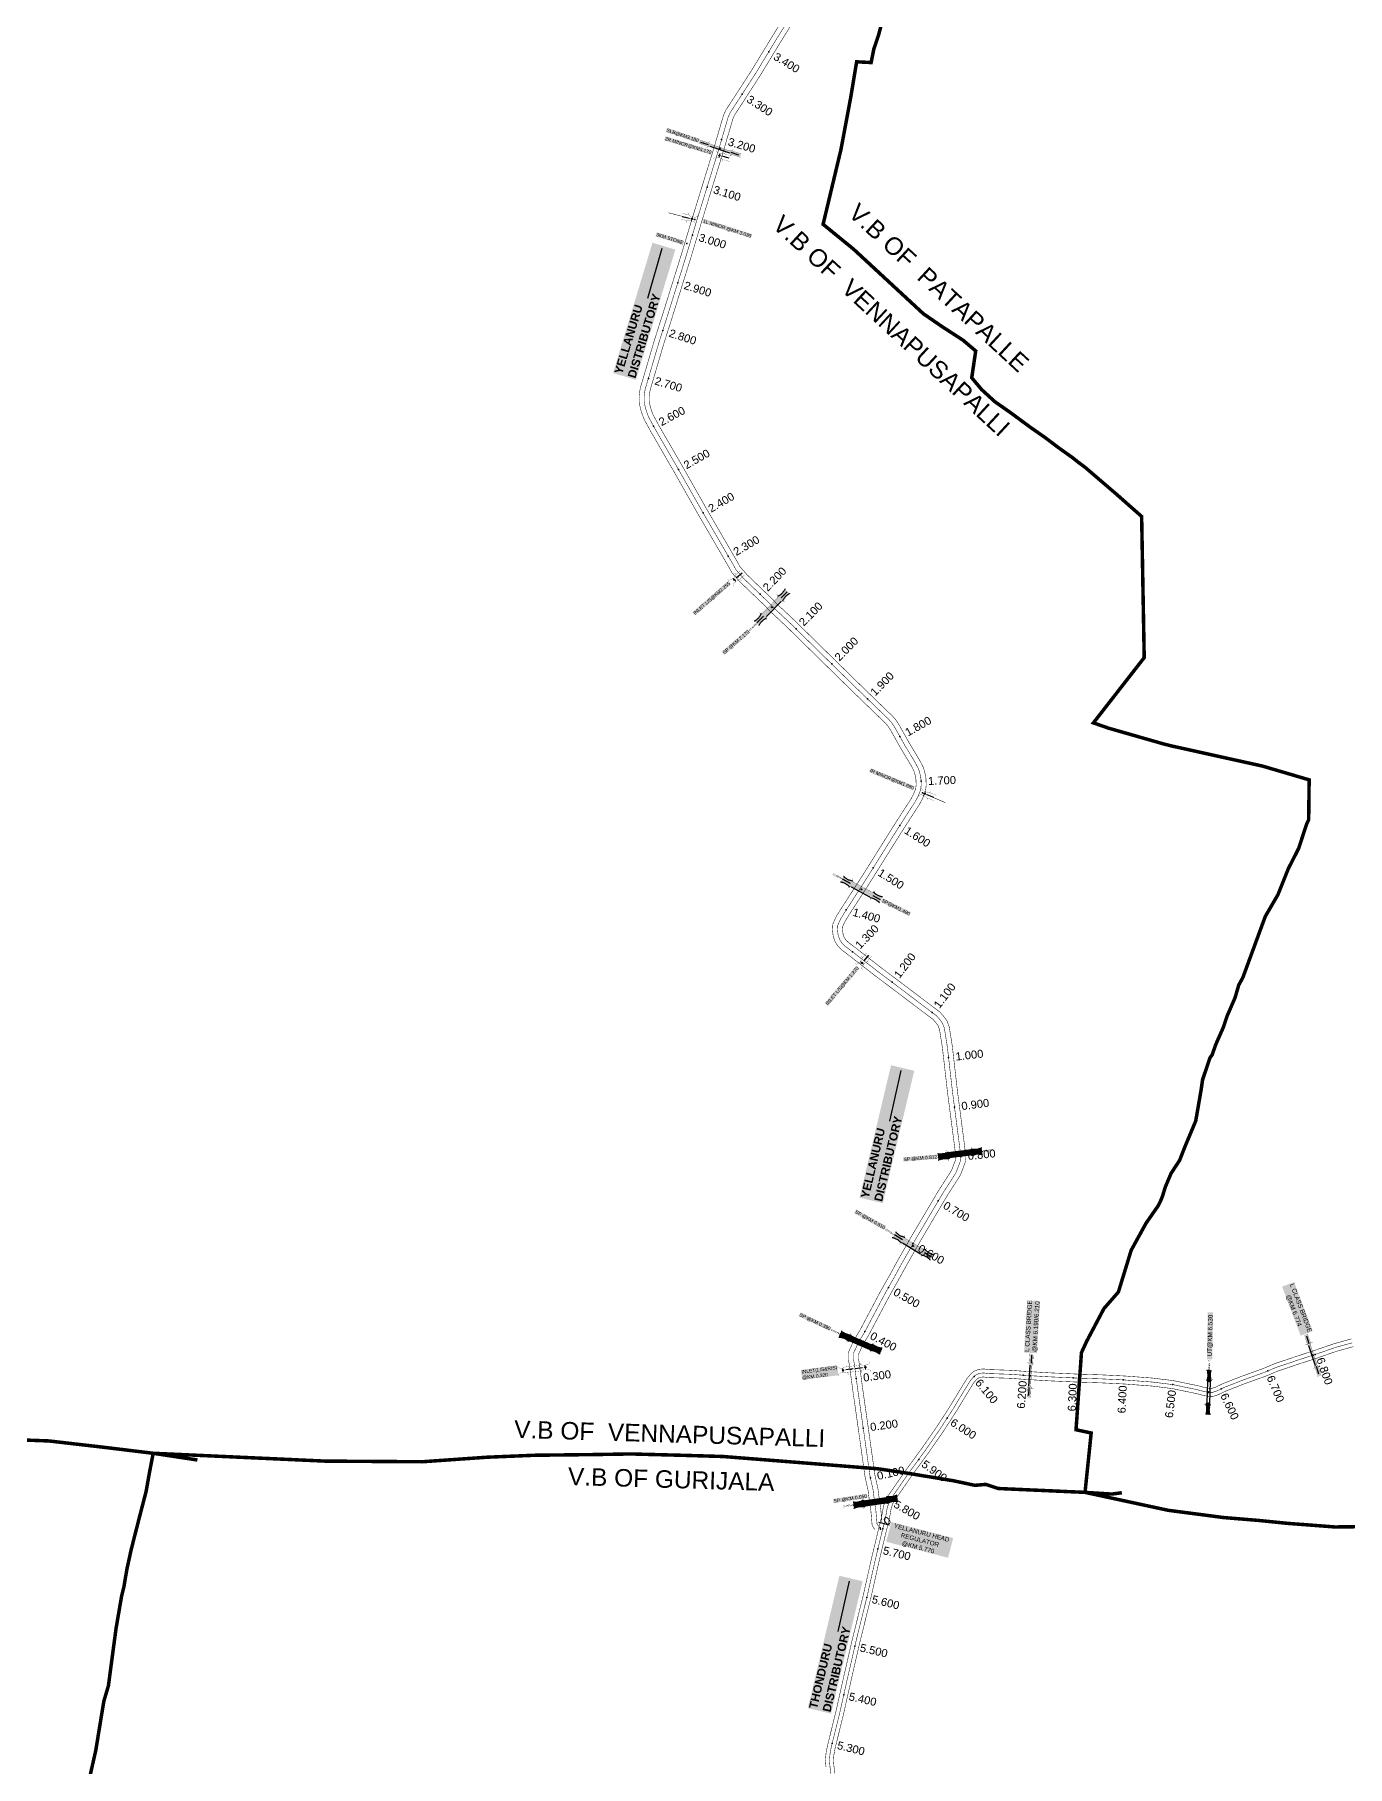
# Model space of a CAD drawing. Header units: inches. Extents: x 174104 to 230935, y 1583276 to 1631460.
# Drawn here: x 186101 to 188727, y 1618726 to 1622188 of the extents above; entities that cross this region are included whole.
import ezdxf
from ezdxf.enums import TextEntityAlignment as Align

# ---------------------------------------------------------------- set-up
doc = ezdxf.new("R2010")
doc.units = ezdxf.units.IN
doc.header["$LTSCALE"] = 15
doc.header["$MEASUREMENT"] = 0
doc.linetypes.add('ACAD_ISO02W100', pattern=[15, 12, -3])
doc.linetypes.add('HIDDEN2', pattern=[0.1875, 0.125, -0.0625])
for name, color, linetype in [('CANAL1', 7, 'Continuous'), ('CHANAGE', 1, 'Continuous'), ('CS', 134, 'Continuous'), ('CSMark', 72, 'Continuous'), ('POINT', 2, 'Continuous'), ('RE REMARKS', 7, 'Continuous'), ('STRUCTURE', 5, 'Continuous'), ('text2', 7, 'Continuous'), ('Unknown_Point_Feature', 7, 'Continuous'), ('VB', 72, 'Continuous'), ('VILLAGE BOUNDRY', 5, 'Continuous')]:
    doc.layers.add(name, color=color, linetype=linetype)
doc.styles.get("Standard").update_dxf_attribs({"font": 'arial.ttf'})
doc.dimstyles.get("Standard").update_dxf_attribs({"dimtxt": 0.18, "dimasz": 0.18, "dimexe": 0.18, "dimexo": 0.0625, "dimgap": 0.09, "dimtad": 0, "dimtih": 1, "dimtoh": 1, "dimdec": 4, "dimzin": 0, "dimdsep": 46, "dimtxsty": 'Standard', "dimcen": 0.09, "dimadec": 0, "dimazin": 0, "dimtfac": 1, "dimtdec": 4, "dimtofl": 0, "dimtmove": 0, "dimatfit": 3, "dimfxl": 1, "dimtolj": 1, "dimtzin": 0, "dimarcsym": 0})

# ---------------------------------------------------------------- blocks, each defined once
blk = doc.blocks.new('SLB')
at = {"layer": 'STRUCTURE'}
h = blk.add_hatch(dxfattribs=at)
h.set_pattern_fill('DOTS', color=6, scale=20, angle=320.3722, style=0)
h.set_pattern_definition([(320.372247934, (-159.4327, -72.9564), (1.2786241598, 0.5641323054), [0, -1.25])])
h.paths.add_polyline_path([(769699.5, 1706871.1), (769699.5, 1706861.1), (769729.1, 1706861.1), (769732.1, 1706863.1), (769792.1, 1706863.1), (769795.1, 1706861.1), (769824.7, 1706861.1), (769824.7, 1706871.1), (769795.1, 1706871.1), (769792.1, 1706869.1), (769732.1, 1706869.1), (769729.1, 1706871.1)])
at = {"layer": 'STRUCTURE', "color": 6, "const_width": 0.628}
for points in [[(769726.1, 1706877.1), (769726.1, 1706873.1), (769732.1, 1706869.1), (769792.1, 1706869.1), (769798.1, 1706873.1), (769798.1, 1706877.1)], [(769726.1, 1706855.1), (769726.1, 1706859.1), (769732.1, 1706863.1), (769792.1, 1706863.1), (769798.1, 1706859.1), (769798.1, 1706855.1)]]:
    blk.add_lwpolyline(points, dxfattribs=at)
at = {"layer": 'STRUCTURE', "color": 6, "linetype": 'ACAD_ISO02W100', "ltscale": 0.5, "const_width": 0.5}
for points in [[(769699.5, 1706871.1), (769729.1, 1706871.1)], [(769699.5, 1706861.1), (769729.1, 1706861.1)], [(769795.1, 1706871.1), (769824.7, 1706871.1)], [(769795.1, 1706861.1), (769824.7, 1706861.1)]]:
    blk.add_lwpolyline(points, dxfattribs=at)
at = {"layer": 'STRUCTURE', "color": 6}
blk.add_lwpolyline([(769732.1, 1706863.1), (769792.1, 1706863.1)], dxfattribs=at)
blk.add_lwpolyline([(769732.1, 1706863.1), (769792.1, 1706863.1)], dxfattribs=at)
at = {"layer": 'STRUCTURE', "color": 0}
blk.add_circle((769762.1, 1706866.1), 1.24, dxfattribs=at)
for points in [[(769703.8, 1706866), (769726.7, 1706866)], [(769818.6, 1706865.8), (769795.7, 1706865.8)]]:
    blk.add_leader(points, dimstyle='Standard', override={"dimasz": 10, "dimgap": 0.09, "dimtad": 0}, dxfattribs=at)
blk = doc.blocks.new('UT')
at = {"layer": 'STRUCTURE'}
h = blk.add_hatch(dxfattribs=at)
h.set_pattern_fill('DASH', color=150, scale=8, angle=-39.6278, style=0)
h.set_pattern_definition([(320.372247933, (-4370.464, -6260.8811), (1.40800153113, 0.132407282), [1, -1])])
h.paths.add_polyline_path([(765163, 1700681.9), (765165.6, 1700680.6), (765167.2, 1700680.3), (765169.1, 1700680), (765172.4, 1700679.6), (765176.4, 1700679.3), (765179.5, 1700679.5), (765183.1, 1700679.9), (765187.7, 1700680.9), (765188.9, 1700681.2), (765193.1, 1700682.2), (765196.1, 1700680.2), (765196.1, 1700672.2), (765193.1, 1700670.2), (765190.5, 1700670.8), (765188.1, 1700671.3), (765185.5, 1700671.8), (765183.6, 1700672.1), (765181, 1700672.5), (765180.3, 1700672.5), (765178.5, 1700672.6), (765176.7, 1700672.6), (765174.6, 1700672.5), (765172.5, 1700672.3), (765170.4, 1700672), (765168.5, 1700671.7), (765166.1, 1700671.2), (765165, 1700670.8), (765163, 1700669.7)])
h.paths.add_polyline_path([(765259.1, 1700682.2), (765256.1, 1700680.2), (765256.1, 1700672.2), (765259.1, 1700670.2), (765261.9, 1700671), (765264.4, 1700671.6), (765266.4, 1700672), (765269.1, 1700672.5), (765272.7, 1700673), (765276.1, 1700673.1), (765278.6, 1700672.9), (765281.2, 1700672.7), (765283.9, 1700672.3), (765286.4, 1700671.9), (765288, 1700671.3), (765289.2, 1700670.6), (765289.1, 1700682.7), (765287.6, 1700681.8), (765285.7, 1700681.2), (765283, 1700680.7), (765281.2, 1700680.4), (765276.7, 1700679.9), (765272.7, 1700679.9), (765268.7, 1700680.3), (765264.8, 1700681), (765261.2, 1700681.7)])
at = {"layer": 'STRUCTURE', "color": 150, "const_width": 0.628}
for points in [[(765190.1, 1700688.2), (765190.1, 1700684.2), (765196.1, 1700680.2), (765256.1, 1700680.2), (765262.1, 1700684.2), (765262.1, 1700688.2)], [(765190.1, 1700664.2), (765190.1, 1700668.2), (765196.1, 1700672.2), (765256.1, 1700672.2), (765262.1, 1700668.2), (765262.1, 1700664.2)]]:
    blk.add_lwpolyline(points, dxfattribs=at)
at = {"layer": 'STRUCTURE', "color": 150}
for points in [[(765196.1, 1700680.2), (765256.1, 1700680.2)], [(765196.1, 1700672.2), (765256.1, 1700672.2)], [(765196.1, 1700672.2), (765256.1, 1700672.2)]]:
    blk.add_lwpolyline(points, dxfattribs=at)
at = {"layer": 'STRUCTURE', "color": 0}
blk.add_circle((765226.1, 1700676.2), 1.89, dxfattribs=at)
at = {"layer": 'STRUCTURE', "color": 150}
for points in [[(765163, 1700681.9), (765164.4, 1700681.1), (765167.9, 1700680.2), (765171.2, 1700679.8), (765176.1, 1700679.4), (765184.7, 1700680.3), (765193.1, 1700682.2)], [(765163, 1700669.7), (765164.3, 1700670.6), (765167.8, 1700671.6), (765171.2, 1700672.1), (765176, 1700672.6), (765184.7, 1700672), (765193.1, 1700670.2)], [(765289.1, 1700682.7), (765287.8, 1700681.9), (765284.3, 1700680.9), (765280.9, 1700680.4), (765276.1, 1700679.8), (765267.4, 1700680.5), (765259.1, 1700682.2)], [(765289.2, 1700670.6), (765287.8, 1700671.4), (765284.2, 1700672.3), (765280.9, 1700672.7), (765276.1, 1700673.1), (765267.4, 1700672.2), (765259.1, 1700670.2)]]:
    blk.add_spline(points, degree=3, dxfattribs=at)
at = {"layer": 'STRUCTURE', "color": 0}
blk.add_text('STREAM', height=5, dxfattribs=at).set_placement((765148.2, 1700675.8), align=Align.MIDDLE_CENTER)
for points in [[(765190.9, 1700676), (765164.2, 1700675.8)], [(765289.3, 1700676.7), (765265.4, 1700676.4)]]:
    blk.add_leader(points, dimstyle='Standard', override={"dimasz": 10, "dimgap": 0.09, "dimtad": 0}, dxfattribs=at)
blk = doc.blocks.new('SP')
at = {"layer": 'STRUCTURE'}
h = blk.add_hatch(dxfattribs=at)
h.set_pattern_fill('DASH', color=256, scale=8, style=0)
edge = h.paths.add_edge_path()
edge.add_spline(control_points=[(769825.7, 1706742.1), (769825.3, 1706741.8), (769823.8, 1706740.8), (769820.9, 1706740.3), (769817, 1706739.7), (769811.4, 1706738.9), (769804, 1706739.7), (769798.4, 1706741), (769795.6, 1706741.6)], knot_values=[0, 0, 0, 0, 1.613557, 5.24513, 8.624976, 13.470124, 22.190216, 30.746377, 30.746377, 30.746377, 30.746377], degree=3, periodic=0)
edge.add_line((769795.6, 1706741.6), (769792.6, 1706739.6))
edge.add_line((769792.6, 1706739.6), (769732.6, 1706739.6))
edge.add_line((769732.6, 1706739.6), (769729.6, 1706741.6))
edge.add_spline(control_points=[(769729.6, 1706741.6), (769726.9, 1706740.9), (769721.3, 1706739.5), (769713.9, 1706738.5), (769708.3, 1706739.1), (769704.4, 1706739.6), (769701.5, 1706740), (769700, 1706741), (769699.5, 1706741.3)], knot_values=[0, 0, 0, 0, 8.556161, 17.276253, 22.121402, 25.501247, 29.13282, 30.746377, 30.746377, 30.746377, 30.746377], degree=3, periodic=0)
edge.add_line((769699.5, 1706741.3), (769699.5, 1706722.1))
edge.add_spline(control_points=[(769699.5, 1706722.1), (769700, 1706722.4), (769701.4, 1706723.4), (769704.3, 1706724), (769708.2, 1706724.5), (769713.8, 1706725.3), (769721.2, 1706724.5), (769726.8, 1706723.3), (769729.6, 1706722.6)], knot_values=[0, 0, 0, 0, 1.613557, 5.24513, 8.624976, 13.470124, 22.190216, 30.746377, 30.746377, 30.746377, 30.746377], degree=3, periodic=0)
edge.add_line((769729.6, 1706722.6), (769732.6, 1706724.6))
edge.add_line((769732.6, 1706724.6), (769792.6, 1706724.6))
edge.add_line((769792.6, 1706724.6), (769795.6, 1706722.6))
edge.add_spline(control_points=[(769795.6, 1706722.6), (769798.4, 1706723.3), (769803.9, 1706724.8), (769811.3, 1706725.8), (769817, 1706725.1), (769820.9, 1706724.7), (769823.8, 1706724.2), (769825.2, 1706723.3), (769825.7, 1706723)], knot_values=[0, 0, 0, 0, 8.556161, 17.276253, 22.121402, 25.501247, 29.13282, 30.746377, 30.746377, 30.746377, 30.746377], degree=3, periodic=0)
edge.add_line((769825.7, 1706723), (769825.7, 1706742.1))
h.paths.add_polyline_path([(769764.2, 1706732.1, -1), (769761.1, 1706732.1, -1)], flags=0)
h.paths.add_polyline_path([(769761.1, 1706732.1, 1), (769764.2, 1706732.1, 1)], flags=16)
at = {"layer": 'STRUCTURE', "const_width": 0.628}
for points in [[(769726.6, 1706747.6), (769726.6, 1706743.6), (769732.6, 1706739.6), (769792.6, 1706739.6), (769798.6, 1706743.6), (769798.6, 1706747.6)], [(769726.6, 1706716.6), (769726.6, 1706720.6), (769732.6, 1706724.6), (769792.6, 1706724.6), (769798.6, 1706720.6), (769798.6, 1706716.6)]]:
    blk.add_lwpolyline(points, dxfattribs=at)
at = {"layer": 'STRUCTURE', "color": 3}
blk.add_lwpolyline([(769732.6, 1706724.6), (769792.6, 1706724.6)], dxfattribs=at)
blk.add_lwpolyline([(769732.6, 1706724.6), (769792.6, 1706724.6)], dxfattribs=at)
at = {"layer": 'STRUCTURE', "color": 0}
blk.add_circle((769762.6, 1706732.1), 1.55, dxfattribs=at)
at = {"layer": 'STRUCTURE'}
for points in [[(769699.5, 1706741.3), (769700.9, 1706740.5), (769704.4, 1706739.6), (769707.8, 1706739.2), (769712.6, 1706738.8), (769721.3, 1706739.7), (769729.6, 1706741.6)], [(769699.5, 1706722.1), (769700.9, 1706723), (769704.4, 1706724), (769707.7, 1706724.5), (769712.5, 1706725), (769721.2, 1706724.4), (769729.6, 1706722.6)], [(769825.7, 1706742.1), (769824.3, 1706741.3), (769820.8, 1706740.3), (769817.5, 1706739.8), (769812.7, 1706739.2), (769804, 1706739.9), (769795.6, 1706741.6)], [(769825.7, 1706723), (769824.3, 1706723.8), (769820.8, 1706724.7), (769817.4, 1706725.1), (769812.6, 1706725.5), (769803.9, 1706724.6), (769795.6, 1706722.6)]]:
    blk.add_spline(points, degree=3, dxfattribs=at)
at = {"layer": 'STRUCTURE', "color": 0}
blk.add_text('STREAM', height=5, dxfattribs=at).set_placement((769684.3, 1706732.1), align=Align.MIDDLE_CENTER)
for points in [[(769727.4, 1706732.1), (769700.8, 1706732.1)], [(769824.4, 1706732.1), (769800.5, 1706732.1)]]:
    blk.add_leader(points, dimstyle='Standard', override={"dimasz": 10, "dimgap": 0.09, "dimtad": 0}, dxfattribs=at)
blk = doc.blocks.new('OT')
at = {"layer": 'STRUCTURE', "color": 190}
for points, const_width in [([(769751.4, 1706595.8), (769729.4, 1706595.8)], 0.5), ([(769751.4, 1706579), (769729.4, 1706579)], 0.5), ([(769775.2, 1706601.8), (769775.2, 1706597.8), (769769.2, 1706593.8), (769761.8, 1706593.8), (769754.4, 1706593.8), (769748.4, 1706597.8), (769748.4, 1706601.8)], 0.5), ([(769748.4, 1706573), (769748.4, 1706577), (769754.4, 1706581), (769761.8, 1706581), (769761.8, 1706581), (769761.8, 1706581), (769769.2, 1706581), (769775.2, 1706577), (769775.2, 1706573)], 0.5), ([(769761.8, 1706593.8), (769761.8, 1706581)], 2.5)]:
    blk.add_lwpolyline(points, dxfattribs=dict(at, const_width=const_width))
at = {"layer": 'STRUCTURE', "color": 0}
blk.add_circle((769761.8, 1706587.4), 1.87, dxfattribs=at)
blk.add_leader([(769732.6, 1706587.4), (769753.8, 1706587.4)], dimstyle='Standard', override={"dimasz": 10, "dimgap": 0.09, "dimtad": 0}, dxfattribs=at)

msp = doc.modelspace()

# ---------------------------------------------------------------- linework, layer by layer
at = {"layer": 'CANAL1', "color": 200, "const_width": 1}
for points in [[(187781.52969, 1619199.49369), (187776.34603, 1619206.91728), (187773.64242, 1619237.71299), (187769.09673, 1619268.96886), (187768.23701, 1619277.18281), (187762.23763, 1619303.72091), (187748.99283, 1619397.7861), (187737.83699, 1619475.74316), (187730.71457, 1619528.45247), (187728.94131, 1619539.05182), (187729.17409, 1619554.26325), (187738.65199, 1619575.05286), (187745.59786, 1619587.39402), (187751.46292, 1619596.9384), (187794.02332, 1619677.30063), (187812.23079, 1619709.35834), (187825.70468, 1619734.23123), (187857.2443, 1619789.35317), (187883.89876, 1619834.31886), (187908.79391, 1619876.34748), (187930.53012, 1619910.19835), (187935.27774, 1619918.01489), (187942.64146, 1619937.39211), (187943.63056, 1619942.50164), (187942.36071, 1619954.95521), (187940.14866, 1619972.51074), (187927.15957, 1620071.81886), (187916.75549, 1620162.90023), (187911.03213, 1620198.88722), (187908.14935, 1620206.43999), (187903.86625, 1620212.43854), (187897.88188, 1620219.32486), (187847.59305, 1620257.19834), (187779.79322, 1620308.34442), (187734.11142, 1620343.8342), (187716.41381, 1620357.26819), (187707.98521, 1620365.36704), (187701.95852, 1620374.98453), (187698.5338, 1620384.71981), (187696.94855, 1620397.87193), (187697.49403, 1620407.49926), (187697.54599, 1620409.5385), (187704.57372, 1620424.95968), (187711.58958, 1620436.35107), (187745.23029, 1620488.51841), (187753.82967, 1620501.69191), (187756.13303, 1620505.38172), (187817.16058, 1620602.71443), (187848.7317, 1620651.76188), (187853.51712, 1620658.97109), (187858.69629, 1620668.64511), (187863.24557, 1620679.72259), (187864.33803, 1620687.5637), (187863.89547, 1620698.75542), (187861.58424, 1620710.64819), (187859.51513, 1620716.57563), (187853.61861, 1620727.68742), (187833.27452, 1620761.46082), (187814.09244, 1620795.61266), (187809.61059, 1620802.82913), (187807.08875, 1620806.38335), (187801.41415, 1620812.8797), (187797.18239, 1620816.71019), (187739.05062, 1620872.98531), (187686.61796, 1620924.29122), (187606.35118, 1621003.09368), (187579.6413, 1621028.15423), (187569.43713, 1621037.48597), (187564.43957, 1621043.43989), (187532.99294, 1621073.65943), (187511.49986, 1621094.28274), (187506.05993, 1621100.51207), (187495.74939, 1621112.20849), (187489.74392, 1621123.25188), (187427.71803, 1621229.85292), (187378.8305, 1621316.11102), (187332.74104, 1621395.80612), (187319.71753, 1621420.0048), (187316.2648, 1621429.15498), (187312.92386, 1621440.27141), (187310.24517, 1621453.13978), (187310.50444, 1621467.07099), (187311.67644, 1621475.37456), (187312.69807, 1621481.47969), (187340.47521, 1621575.63308), (187358.5277, 1621632.33345), (187394.64671, 1621747.93766), (187415.79493, 1621818.37573), (187461.0234, 1621964.93373), (187464.86565, 1621978.46887), (187478.92738, 1622026.10624), (187483.35392, 1622036.28203), (187490.55598, 1622047.24438), (187494.62692, 1622053.56793), (187535.94177, 1622117.41208), (187575.66892, 1622182.78076), (187613.76201, 1622243.8429)], [(187797.92766, 1619210.94388), (187795.80223, 1619213.98773), (187793.51605, 1619240.02862), (187788.94629, 1619271.45004), (187788.00533, 1619280.44014), (187781.92725, 1619307.32635), (187768.79433, 1619400.59699), (187757.64638, 1619478.49888), (187750.49232, 1619531.44236), (187748.96675, 1619540.5612), (187749.10773, 1619549.77379), (187756.49771, 1619565.98359), (187762.83869, 1619577.25002), (187768.83778, 1619587.01249), (187811.5597, 1619667.67969), (187829.72071, 1619699.6556), (187843.17943, 1619724.5005), (187874.52718, 1619779.2871), (187901.10322, 1619824.12051), (187925.81793, 1619865.8445), (187947.49436, 1619899.60226), (187953.32259, 1619909.19794), (187961.94934, 1619931.89876), (187963.82658, 1619941.59626), (187962.23347, 1619957.22008), (187959.98586, 1619975.05781), (187947.01183, 1620074.25084), (187936.57635, 1620165.6071), (187930.45776, 1620204.07917), (187925.91862, 1620215.97155), (187919.58839, 1620224.83713), (187911.59636, 1620234.03371), (187859.62492, 1620273.17438), (187791.95117, 1620324.22536), (187746.29306, 1620359.69674), (187729.43249, 1620372.49534), (187723.62212, 1620378.0784), (187720.08705, 1620383.71971), (187718.1278, 1620389.28919), (187717.01666, 1620398.50785), (187717.37426, 1620404.8193), (187722.25636, 1620415.53226), (187728.51017, 1620425.68633), (187762.00832, 1620477.63261), (187770.68804, 1620490.92917), (187773.08826, 1620494.77415), (187834.04215, 1620591.98938), (187865.47268, 1620640.81842), (187870.70304, 1620648.69793), (187876.80962, 1620660.10422), (187882.7057, 1620674.46117), (187884.39291, 1620686.57106), (187883.81951, 1620701.07167), (187880.94193, 1620715.87863), (187877.89576, 1620724.60508), (187871.03074, 1620737.542), (187850.56332, 1620771.52014), (187831.31462, 1620805.7906), (187826.27688, 1620813.90212), (187822.81571, 1620818.78023), (187815.70528, 1620826.92032), (187810.85245, 1620831.31299), (187752.99997, 1620887.31773), (187700.6175, 1620938.57454), (187620.20096, 1621017.52402), (187593.23274, 1621042.82697), (187583.90779, 1621051.35465), (187579.06981, 1621057.11846), (187546.85092, 1621088.08013), (187525.98377, 1621108.10284), (187521.09371, 1621113.70251), (187512.24275, 1621123.74316), (187507.17596, 1621133.06044), (187445.06182, 1621239.81311), (187396.18731, 1621326.04825), (187350.20744, 1621405.55386), (187337.95975, 1621428.311), (187335.22017, 1621435.57124), (187332.3273, 1621445.19682), (187330.28353, 1621455.01502), (187330.47832, 1621465.48145), (187331.44439, 1621472.32601), (187332.22371, 1621476.98314), (187359.5974, 1621569.769), (187377.60151, 1621626.31742), (187413.76991, 1621742.07971), (187434.92818, 1621812.55125), (187480.20112, 1621959.25335), (187484.07697, 1621972.90683), (187497.75968, 1622019.2602), (187501.01023, 1622026.73259), (187507.3223, 1622036.34028), (187511.43068, 1622042.72201), (187552.88623, 1622106.78357), (187592.69951, 1622172.29398), (187630.70844, 1622233.22122)], [(187683.95376, 1618724.55273), (187682.75903, 1618738.2065), (187684.07489, 1618752.14511), (187686.81526, 1618766.72638), (187702.89192, 1618831.45791), (187719.80432, 1618906.85181), (187736.4222, 1618978.87699), (187759.04805, 1619070.2341), (187773.95402, 1619137.1066), (187789.22875, 1619200.98648), (187793.34208, 1619216.79842), (187796.48066, 1619231.87416), (187798.78523, 1619245.45135), (187802.56036, 1619256.92503), (187808.97961, 1619268.15651), (187820.63105, 1619284.72181), (187842.2416, 1619316.00495), (187876.71813, 1619363.16604), (187904.9768, 1619404.01643), (187930.65615, 1619443.5776), (187950.29368, 1619475.9896), (187965.47053, 1619500.6129), (187972.84628, 1619509.8267), (187979.83852, 1619515.67466), (187989.2134, 1619519.46916), (187998.71579, 1619520.44422), (188010.33371, 1619519.10369), (188052.83041, 1619517.68743), (188084.92368, 1619515.37864), (188129.89069, 1619512.65718), (188188.83899, 1619510.01623), (188236.2571, 1619508.48671), (188281.98446, 1619506.25348), (188337.15237, 1619502.14228), (188379.25303, 1619496.91743), (188401.78474, 1619492.1619), (188427.26082, 1619486.95701), (188441.65918, 1619483.12182), (188450.80246, 1619481.46366), (188456.41088, 1619481.71782), (188462.63023, 1619483.88824), (188477.90247, 1619491.15625), (188494.96309, 1619497.7509), (188513.39551, 1619505.03846), (188535.82977, 1619513.10965), (188557.9512, 1619521.07265), (188581.77344, 1619531.13854), (188605.04628, 1619538.76646), (188622.46483, 1619544.84358), (188657.83096, 1619556.25353), (188699.82209, 1619570.79089), (188734.28145, 1619580.37691)], [(187701.84588, 1618711.2614), (187699.86224, 1618726.29727), (187698.82497, 1618738.1515), (187699.93511, 1618749.91089), (187702.45474, 1618763.31762), (187718.46408, 1618827.77809), (187735.40568, 1618903.30219), (187751.9838, 1618975.15501), (187774.62395, 1619066.5699), (187789.54398, 1619133.5054), (187804.75325, 1619197.11152), (187808.92592, 1619213.15158), (187812.20534, 1619228.90384), (187814.35877, 1619241.59065), (187817.25364, 1619250.38897), (187822.49839, 1619259.56549), (187833.75695, 1619275.57219), (187855.2844, 1619306.73505), (187889.75787, 1619353.89196), (187918.2692, 1619395.10757), (187944.21185, 1619435.0744), (187963.94632, 1619467.6464), (187978.57547, 1619491.3811), (187984.33772, 1619498.5793), (187988.17348, 1619501.78734), (187993.1086, 1619503.78484), (187998.61421, 1619504.34978), (188009.14829, 1619503.13431), (188051.98959, 1619501.70657), (188083.86632, 1619499.41336), (188129.04931, 1619496.67882), (188188.22301, 1619494.02777), (188235.6089, 1619492.49929), (188280.99954, 1619490.28252), (188335.57163, 1619486.21572), (188376.61097, 1619481.12257), (188398.53126, 1619476.4961), (188423.59718, 1619471.37499), (188438.16682, 1619467.49418), (188449.72354, 1619465.39834), (188459.47312, 1619465.84018), (188468.72177, 1619469.06776), (188484.23353, 1619476.44975), (188500.78891, 1619482.8491), (188519.04649, 1619490.06754), (188541.24623, 1619498.05435), (188563.7788, 1619506.16535), (188587.38856, 1619516.14146), (188610.17372, 1619523.60954), (188627.55717, 1619529.67442), (188662.90504, 1619541.07847), (188704.58791, 1619555.50911), (188738.64455, 1619564.98309)]]:
    msp.add_lwpolyline(points, dxfattribs=at)
at = {"layer": 'CANAL1', "color": 1, "linetype": 'HIDDEN2', "ltscale": 4, "const_width": 1}
for points in [[(187789.72867, 1619205.21879), (187786.07413, 1619210.4525), (187783.57923, 1619238.87081), (187779.02151, 1619270.20945), (187778.12117, 1619278.81148), (187772.08244, 1619305.52363), (187758.89358, 1619399.19154), (187747.74168, 1619477.12102), (187740.60345, 1619529.94741), (187738.95403, 1619539.80651), (187739.14091, 1619552.01852), (187747.57485, 1619570.51823), (187754.21827, 1619582.32202), (187760.15035, 1619591.97545), (187802.79151, 1619672.49016), (187820.97575, 1619704.50697), (187834.44206, 1619729.36586), (187865.88574, 1619784.32013), (187892.50099, 1619829.21969), (187917.30592, 1619871.09599), (187939.01224, 1619904.90031), (187944.30016, 1619913.60642), (187952.2954, 1619934.64544), (187953.72857, 1619942.04895), (187952.29709, 1619956.08765), (187950.06726, 1619973.78427), (187937.0857, 1620073.03485), (187926.66592, 1620164.25367), (187920.74495, 1620201.48319), (187917.03399, 1620211.20577), (187911.72732, 1620218.63783), (187904.73912, 1620226.67928), (187853.60899, 1620265.18636), (187785.8722, 1620316.28489), (187740.20224, 1620351.76547), (187722.92315, 1620364.88176), (187715.80366, 1620371.72272), (187711.02279, 1620379.35212), (187708.3308, 1620387.0045), (187706.98261, 1620398.18989), (187707.48682, 1620407.08895), (187707.49083, 1620407.24627), (187713.41504, 1620420.24597), (187720.04988, 1620431.0187), (187753.6193, 1620483.07551), (187762.25885, 1620496.31054), (187764.61064, 1620500.07794), (187825.60137, 1620597.3519), (187857.10219, 1620646.29015), (187862.11008, 1620653.83451), (187867.75295, 1620664.37466), (187872.97564, 1620677.09188), (187874.36547, 1620687.06738), (187873.85749, 1620699.91354), (187871.26308, 1620713.26341), (187868.70544, 1620720.59035), (187862.32468, 1620732.61471), (187841.91892, 1620766.49048), (187822.70353, 1620800.70163), (187817.94373, 1620808.36563), (187814.95223, 1620812.58179), (187808.55972, 1620819.90001), (187804.01742, 1620824.01159), (187746.02529, 1620880.15152), (187693.61773, 1620931.43288), (187613.27607, 1621010.30885), (187586.43702, 1621035.4906), (187576.67246, 1621044.42031), (187571.75469, 1621050.27918), (187539.92193, 1621080.86978), (187518.74182, 1621101.19279), (187513.57682, 1621107.10729), (187503.99607, 1621117.97583), (187498.45994, 1621128.15616), (187436.38993, 1621234.83302), (187387.50891, 1621321.07964), (187341.47424, 1621400.67999), (187328.83864, 1621424.1579), (187325.74249, 1621432.36311), (187322.62558, 1621442.73411), (187320.26435, 1621454.0774), (187320.49138, 1621466.27622), (187321.56041, 1621473.85028), (187322.46089, 1621479.23141), (187350.03631, 1621572.70104), (187368.06461, 1621629.32544), (187404.20831, 1621745.00869), (187425.36156, 1621815.46349), (187470.61226, 1621962.09354), (187474.47131, 1621975.68785), (187488.34353, 1622022.68322), (187492.18208, 1622031.50731), (187498.93914, 1622041.79233), (187503.0288, 1622048.14497), (187544.414, 1622112.09782), (187584.18421, 1622177.53737), (187622.23523, 1622238.53206)], [(187693.984, 1618709.689), (187691.908, 1618725.425), (187690.792, 1618738.179), (187692.005, 1618751.028), (187694.635, 1618765.022), (187710.678, 1618829.618), (187727.605, 1618905.077), (187744.203, 1618977.016), (187766.836, 1619068.402), (187781.749, 1619135.306), (187796.991, 1619199.049), (187801.134, 1619214.975), (187804.343, 1619230.389), (187806.572, 1619243.521), (187809.907, 1619253.657), (187815.739, 1619263.861), (187827.194, 1619280.147), (187848.763, 1619311.37), (187883.238, 1619358.529), (187911.623, 1619399.562), (187937.434, 1619439.326), (187957.12, 1619471.818), (187972.023, 1619495.997), (187978.592, 1619504.203), (187984.006, 1619508.731), (187991.161, 1619511.627), (187998.665, 1619512.397), (188009.741, 1619511.119), (188052.41, 1619509.697), (188084.395, 1619507.396), (188129.47, 1619504.668), (188188.531, 1619502.022), (188235.933, 1619500.493), (188281.492, 1619498.268), (188336.362, 1619494.179), (188377.932, 1619489.02), (188400.158, 1619484.329), (188425.429, 1619479.166), (188439.913, 1619475.308), (188450.263, 1619473.431), (188457.942, 1619473.779), (188465.676, 1619476.478), (188481.068, 1619483.803), (188497.876, 1619490.3), (188516.221, 1619497.553), (188538.538, 1619505.582), (188560.865, 1619513.619), (188584.581, 1619523.64), (188607.61, 1619531.188), (188625.011, 1619537.259), (188660.368, 1619548.666), (188702.205, 1619563.15), (188736.463, 1619572.68)]]:
    msp.add_lwpolyline(points, dxfattribs=at)
for points, elevation in [([(187422, 1621818), (187368.49928, 1621831.71438)], 49), ([(187877, 1620672), (187922.78841, 1620652.39162)], 45)]:
    msp.add_lwpolyline(points, dxfattribs=dict(at, elevation=elevation))
at = {"layer": 'CANAL1', "color": 3, "const_width": 2, "elevation": 1}
msp.add_lwpolyline([(187788.97379, 1619213.92073), (187811.05942, 1619208.18209)], dxfattribs=at)
at = {"layer": 'CS', "color": 3}
for p in [(187569.44437, 1622153.28383), (187516.26926, 1622068.60554), (187475.27962, 1621978.42619), (187446.13309, 1621882.77143), (187416.8614, 1621787.15215), (187387.50858, 1621691.55872), (187357.50705, 1621596.16562), (187328.70803, 1621500.40671), (187338.995, 1621405.2866), (187388.89707, 1621318.63034), (187438.2406, 1621231.65235), (187488.53206, 1621145.21874), (187552.16286, 1621069.10651), (187624.08261, 1620999.69946), (187695.44416, 1620929.6457), (187767.02804, 1620859.81958), (187831.75462, 1620784.58704), (187874.04418, 1620695.1925), (187831.64287, 1620606.7377), (187778.40921, 1620522.08525), (187724.47433, 1620437.8798), (187736.91939, 1620354.25743), (187816.24504, 1620293.37256), (187896.10283, 1620233.18343), (187929.0831, 1620143.09274), (187940.90984, 1620043.79735), (187953.46914, 1619944.59322), (187908.62415, 1619856.43921), (187857.85602, 1619770.28655), (187808.83546, 1619683.13168), (187761.71696, 1619594.93352), (187744.51846, 1619500.97443), (187758.49784, 1619401.95693), (187772.65895, 1619302.97342)]:
    msp.add_point(p, dxfattribs=at)
at = {"layer": 'POINT'}
for p in [(187471, 1621946, 50), (187472, 1621960, 51), (187422, 1621818, 49), (187406, 1621770, 48), (187508, 1621104, 47), (187576, 1621043), (187877, 1620672, 45), (187755, 1620479, 44), (187756, 1620332, 43), (187952, 1619950, 42), (187858, 1619766, 41), (187753, 1619573, 40), (187734, 1619520, 39), (187783, 1619255, 38), (187793, 1619200, 37)]:
    msp.add_point(p, dxfattribs=at)
at = {"layer": 'text2', "color": 2, "linetype": 'Continuous'}
for p in [(188657.47331, 1619547.73211, 1), (188662.28592, 1619549.32998), (188078.36525, 1619507.82978), (188567.85782, 1619516.57376), (187980.26783, 1619505.60458), (188092.35793, 1619506.91407, 1), (188178.21829, 1619502.48402), (188278.13299, 1619498.43205), (188377.66003, 1619489.05375), (188448.94031, 1619473.67087, 1), (188474.55316, 1619480.70261), (187926.04899, 1619421.78644), (187869.30436, 1619339.46892), (187812.0999, 1619257.49383), (187797.34905, 1619200.42538, 2), (187800.10349, 1619211.01364, 1), (187787.8305, 1619160.73921), (187765.56094, 1619063.25366), (187741.69474, 1618966.1447), (187719.43462, 1618868.65419), (187696.21733, 1618771.39313)]:
    msp.add_point(p, dxfattribs=at)
at = {"layer": 'Unknown_Point_Feature'}
msp.add_point((187791.99993, 1619202.99988, -999999), dxfattribs=at)
at = {"layer": 'VILLAGE BOUNDRY', "linetype": 'HIDDEN2', "ltscale": 20, "const_width": 7}
for points in [[(187795.5531, 1622211.06735), (187788.87992, 1622186.10824), (187779.69132, 1622159.16572), (187774.25402, 1622131.94793), (187745.23967, 1622133.39317), (187732.95495, 1622059.82994), (187713.99845, 1621958.54681), (187678.1951, 1621808.57871), (187739.19591, 1621758.81774), (187878.72385, 1621629.73565), (187917.15016, 1621603.36309), (187957.75731, 1621577.08599), (187983.38297, 1621555.41031), (187975.42596, 1621501.79667), (187995.29285, 1621478.14849), (188021.66449, 1621453.95627), (188051.31373, 1621433.2442), (188093.26581, 1621402.38506), (188121.91883, 1621382.43015), (188148.31908, 1621362.49037), (188176.52564, 1621342.40731), (188188.97567, 1621332.56755), (188202.17661, 1621322.72275), (188263.43291, 1621270.2311), (188315.19344, 1621224.60498), (188320.33486, 1620942.31952), (188218.71566, 1620811.89456), (188248.71195, 1620801.42702), (188359.4269, 1620769.68799), (188373.69759, 1620766.08337), (188557.07632, 1620725.47344), (188650.18492, 1620698.03121), (188649.23956, 1620618.20032), (188645.58136, 1620611.01002), (188629.20145, 1620561.01668), (188608.47164, 1620520.27161), (188587.66637, 1620468.30388), (188562.46846, 1620424.98543), (188517.52538, 1620302.63429), (188509.40412, 1620287.85826), (188501.99441, 1620262.46529), (188485.69802, 1620224.89703), (188478.73687, 1620203.69996), (188472.98416, 1620190.56102), (188464.06807, 1620170.56208), (188456.1404, 1620148.29986), (188451.83477, 1620142.31115), (188440.81829, 1620109.7154), (188436.97737, 1620098.20736), (188434.08101, 1620077.91721), (188423.37057, 1620016.20015), (188401.17202, 1619963.11159), (188391.21528, 1619937.60344), (188373.97592, 1619911.1413), (188362.71132, 1619884.54292), (188357.06863, 1619866.27712), (188353.23951, 1619856.52415), (188348.40681, 1619846.77794), (188324.08516, 1619811.83838), (188294.33096, 1619757.72568), (188268.65288, 1619674.03411), (188239.81638, 1619641.0817), (188205.25338, 1619575.62119), (188194.81339, 1619552.87439), (188183.98259, 1619398.83024), (188214.29847, 1619392.35805), (188201.97515, 1619273.64874), (188255.45648, 1619270.23629), (188275.54785, 1619272.90962), (188255.45648, 1619270.23629), (188201.97515, 1619273.64874), (188028.30042, 1619281.39209), (188003.46444, 1619289.58303), (187981.77264, 1619287.72285), (187938.61115, 1619296.88917), (187844.37015, 1619312.36706), (187788.22105, 1619320.7685), (187478.2956, 1619345.34202), (187393.63601, 1619347.83618), (187293.60438, 1619350.4332), (187214.3587, 1619349.13469), (187101.33584, 1619347.83618), (187006.50074, 1619343.94065), (186876.58958, 1619334.85109), (186681.72271, 1619336.1496), (186338.50226, 1619351.77521)], [(186015.01226, 1619380.76544), (186130.03088, 1619376.44555), (186237.81288, 1619364.01596), (186338.50226, 1619351.77521), (186426.92233, 1619338.41218), (186338.50226, 1619351.77521), (186331.19767, 1619313.83974), (186324.3553, 1619275.44927), (186310.76913, 1619223.05509), (186294.46085, 1619158.97945), (186285.89124, 1619119.71723), (186280.06819, 1619085.33149), (186275.3089, 1619065.97465), (186264.35154, 1619002.21146), (186255.51043, 1618936.23362), (186249.00308, 1618887.07696), (186239.85183, 1618856.28169), (186228.21144, 1618785.37005), (186227.35873, 1618779.97692), (186223.78007, 1618758.07288), (186207.99235, 1618688.22019)], [(188201.97515, 1619273.64874), (188368.07388, 1619237.83338), (188478.72022, 1619223.35757), (188548.81556, 1619217.56727), (188606.16628, 1619211.77697), (188659.4619, 1619207.72377), (188701.24454, 1619204.49834), (188774.94436, 1619205.31796), (188864.44758, 1619215.42279), (188927.23078, 1619214.05102), (189019.27699, 1619218.06567), (188943.73785, 1618973.3659), (189097.75228, 1618908.98561), (189170.97988, 1618898.91076), (189097.75228, 1618908.98561), (189079.49292, 1618704.77715)]]:
    msp.add_lwpolyline(points, dxfattribs=at)

# ---------------------------------------------------------------- block references
at = {"layer": 'STRUCTURE', "color": 0}
for name, p, xscale, yscale, zscale, rotation in [('SLB', (-706720.16933, 663667.84521, 51), 0.7000000000000001, 0.7000000000000001, 0.7000000000000001, 341.2561804075803), ('OT', (1028639.58025, 2626870.16527, 50), 0.6999999999999998, 0.6999999999999998, 0.6999999999999998, 164.3469994602943), ('OT', (-627143.81267, 595208.83013), 0.7, 0.7, 0.7, 345.8478196892999), ('OT', (-191381.51189, 2875643.70721, 47), 0.7, 0.7, 0.7, 221.0826252415689), ('SP', (671236.16379, 402949.13084), 0.7, 0.7, 0.7, 45.93231388472534), ('OT', (1144738.46003, 2516137.35357, 45), 0.7, 0.7, 0.7, 157.3796859634878), ('SP', (-854608.81655, 826024.78353, 44), 0.7, 0.7, 0.7, 331.5895276058318), ('OT', (-378777.74277, 2802058.14282, 43), 0.7, 0.7, 0.7, 229.8915292458307), ('SP', (573162.19593, 2872664.22642, 42), 0.6999999999999998, 0.6999999999999998, 0.6999999999999998, 187.1834249053903), ('SP', (-891398.36698, 876203.27739, 41), 0.7, 0.7, 0.7, 328.8413365935645), ('SP', (-779616.23114, 735335.13678, 40), 0.7, 0.7, 0.7, 336.7054367458884), ('SLB', (-1114520.74363, 1759654.92145, 1), 0.7, 0.7, 0.7, 288.1380041583918), ('SLB', (-968317.69, 2236450.42094, 1), 0.7000000000000001, 0.7000000000000001, 0.7000000000000001, 266.1945398957543), ('OT', (570065.35401, 2873012.03533, 39), 0.6999999999999998, 0.6999999999999998, 0.6999999999999998, 187.3148722118014), ('OT', (-194584.95076, 366029.55626, 39), 0.6999999999999998, 0.6999999999999998, 0.6999999999999998, 7.31487221180137), ('UT', (-986131.53686, 2189137.84022, 1), 0.7, 0.7, 0.7, 268.3524587418054), ('SP', (-171528.39393, 358868.09499, 38), 0.7, 0.7, 0.7, 8.36430815947517)]:
    msp.add_blockref(name, p, dxfattribs=dict(at, xscale=xscale, yscale=yscale, zscale=zscale, rotation=rotation))

# ---------------------------------------------------------------- texts
at = {"layer": 'CHANAGE'}
for s, rotation, p in [('3.400', 328.71128846, (187581.40823, 1622146.01292)), ('3.300', 327.09226816, (187528.02291, 1622060.99951)), ('3.200', 343.5543156, (187488.70686, 1621974.4627)), ('3.100', 342.84953614, (187459.51056, 1621878.64308)), ('3.000', 343.28822149, (187430.27009, 1621783.12635)), ('2.900', 342.64927328, (187400.87154, 1621687.38363)), ('2.800', 342.33935675, (187370.84724, 1621591.91832)), ('2.700', 343.56288422, (187342.13586, 1621496.44523)), ('2.600', 28.28872764, (187351.32299, 1621411.92141)), ('2.500', 29.54277183, (187401.0769, 1621325.53336)), ('2.400', 30.19301932, (187450.3413, 1621238.69315)), ('2.300', 30.19301932, (187500.63277, 1621152.25955)), ('2.200', 46.13997427, (187561.86344, 1621079.201)), ('2.100', 45.52742508, (187633.89056, 1621009.68966)), ('2.000', 45.62228684, (187705.23555, 1620939.65213)), ('1.900', 45.92974479, (187776.7656, 1620869.8784)), ('1.800', 29.32163069, (187843.961, 1620791.443)), ('1.700', 2.26446311, (187888.03324, 1620695.74567)), ('1.600', 327.23121566, (187843.41493, 1620599.1602)), ('1.500', 327.91230979, (187790.27052, 1620514.64822)), ('1.400', 344.95484046, (187737.99443, 1620434.24567)), ('1.300', 46.09257595, (187746.62833, 1620364.34389)), ('1.200', 52.97023232, (187824.67626, 1620304.54908)), ('1.100', 53.01590078, (187904.52514, 1620244.36667)), ('1.000', 6.51655724, (187942.99265, 1620144.6816)), ('0.900', 7.45174577, (187954.7916, 1620045.61303)), ('0.800', 5.82214565, (187967.39692, 1619946.01339)), ('0.700', 329.36013007, (187920.66958, 1619849.30425)), ('0.600', 330.22271528, (187870.00749, 1619763.33373)), ('0.500', 330.40519349, (187821.00901, 1619676.21759)), ('0.400', 332.09398833, (187774.089, 1619588.38121)), ('0.300', 7.69555748, (187758.39237, 1619502.84916)), ('0.200', 8.14386971, (187772.35666, 1619403.94016)), ('0.100', 12.73854062, (187786.31437, 1619306.06046)), ('0', 34.92538494, (187801.20725, 1619213.23392))]:
    msp.add_text(s, height=16, rotation=rotation, dxfattribs=at).set_placement(p, align=Align.MIDDLE_LEFT)
at = {"layer": 'CSMark', "color": 1}
for s, rotation, p in [('6.800', 289.09589083, (188672.06289, 1619542.53184)), ('6.100', 309.90743237, (187987.32487, 1619497.16668)), ('6.700', 292.90608756, (188572.13926, 1619506.44118)), ('6.600', 295.44961687, (188479.28005, 1619470.77001)), ('6.000', 327.01220769, (187935.27564, 1619415.79738)), ('5.900', 323.83179383, (187878.18453, 1619332.97718)), ('5.800', 330.25028149, (187821.65012, 1619252.03549)), ('5.700', 346.55214265, (187798.5289, 1619158.18105)), ('5.600', 346.08980863, (187776.23835, 1619060.60925)), ('5.500', 347.00788453, (187752.41315, 1618963.67172)), ('5.400', 347.35667888, (187730.16788, 1618866.2465)), ('5.300', 346.05228067, (187706.893, 1618768.74173))]:
    msp.add_text(s, height=16, rotation=rotation, dxfattribs=at).set_placement(p, align=Align.MIDDLE_LEFT)
for s, rotation, p in [('6.200', 85.88523161, (188077.57595, 1619496.85813)), ('6.300', 87.43479928, (188177.72597, 1619491.49504)), ('6.400', 87.20402371, (188277.59642, 1619487.44514)), ('6.500', 82.92554089, (188376.30528, 1619478.1375))]:
    msp.add_text(s, height=16, rotation=rotation, dxfattribs=at).set_placement(p, align=Align.MIDDLE_RIGHT)
at = {"layer": 'STRUCTURE', "color": 5, "attachment_point": 1, "bg_fill": 1, "box_fill_scale": 1.1, "bg_fill_color": 7, "bg_fill_true_color": 16777215, "bg_fill_transparency": 0}
for s, insert, char_height, width, rotation in [('SLB@KM3.180', (187366.57651, 1622000.56115, 51), 7, 67.1525375, 341.25618041), ('2R MINOR@KM3.170', (187363.25952, 1621983.76372), 7, 96.4799591, 342.84953573), ('3KM STONE', (187345.88169, 1621791.88457), 7, 56.0556753, 342.52966478), ('1L MINOR @KM 3.030', (187439.56965, 1621818.70244, 49), 7, 100.2903274, 342.52966478), ('{\\fArial|b1|i0|c0|p34;\\C1;YELLANURU DISTRIBUTORY}', (187260.25631, 1621512.50933), 16.64, 268.695614, 73.15396722), ('INLET L/S@KM2.255', (187417.69403, 1621032.83401, 47), 7, 93.8537653, 41.08262524), ('SP @KM 2.170', (187476.4018, 1620953.88568, -42), 7, 67.1477626, 41.08262524), ('IR MINOR@KM1.680', (187773.73333, 1620720.37881), 7, 93.7582674, 337.67311125), ('SP@KM1.490', (187797.92045, 1620460.52937, 78), 7, 61.7139291, 333.30973138), ('INLET L/S@KM 1.270', (187682.44812, 1620251.55635, 43), 7, 96.4942838, 49.89152925), ('{\\fArial|b1|i0|c0|p34;\\C1;YELLANURU DISTRIBUTORY}', (187753.04184, 1619864.08167), 16.64, 268.695614, 76.60200981), ('SP @KM 0.812', (187838.71758, 1619942.5609), 7, 67.1000136, 4.79345632), ('SP @KM 0.610', (187744.563, 1619838.3183), 7, 67.224161, 330.78658992), ('\\pi0.50544;L CLASS BRIDGE\\P\\pi18.76942;@KM 6.774', (188619.72171, 1619692.84275, -1), 9, 102.8287449, 290.70863681), ('\\pi0.50544;L CLASS BRIDGE\\P\\pi1.28818;@KM 6.190/6.210', (188081.04311, 1619554.19723), 9, 102.8287449, 86.5366064), ('SP @KM 0.390', (187633.12861, 1619632.52213), 7, 67.1477626, 334.56120206), ('\\pi5.19529;UT@KM 6.530', (188446.48308, 1619540.38518), 9, 92.1395634, 88.92100153), ('INLET(L/S&R/S) @KM 0.320', (187634.62536, 1619517.79716, 39), 7, 71.4451705, 7.31487221), ('SP @KM 0.050', (187698.68464, 1619259.76696, 39), 7, 67.1477626, 8.77621943), ('\\pi6.35832;YELLANURU HEAD \\P\\pi24.4013;REGULATOR\\P\\pi30.30102;@KM 5.770', (187815.39448, 1619213.39131), 9, 125.89809, 345.41823579), ('{\\fArial|b1|i0|c0|p34;\\C1;THONDURU DISTRIBUTORY}', (187649.71962, 1618843.59282), 16.64, 268.695614, 76.60200981)]:
    msp.add_mtext(s, dxfattribs=dict(at, insert=insert, char_height=char_height, width=width, rotation=rotation))
at = {"layer": 'VB', "color": 1}
for s, rotation, p in [('V.B OF  VENNAPUSAPALLI ', 317.22702346, (187586.53083, 1621816.9575)), ('V.B OF  PATAPALLE', 317.22702346, (187738.10311, 1621840.52445)), ('V.B OF  VENNAPUSAPALLI ', 358.31248837, (187060.46763, 1619400.03223)), ('V.B OF GURIJALA', 358.31248837, (187168.0933, 1619305.99245))]:
    msp.add_text(s, height=35, rotation=rotation, dxfattribs=at).set_placement(p, align=Align.MIDDLE_LEFT)

# ---------------------------------------------------------------- leaders
at = {"layer": 'RE REMARKS', "color": 1}
for points in [[(187355.78096, 1621759.8938), (187326.98175, 1621660.47761)], [(187833.51502, 1620116.76349), (187810.74718, 1620015.79518)], [(187730.1928, 1619096.27464), (187707.42496, 1618995.30633)]]:
    msp.add_leader(points, dimstyle='Standard', override={"dimasz": 50}, dxfattribs=at)

doc.saveas('drawing.dxf')
